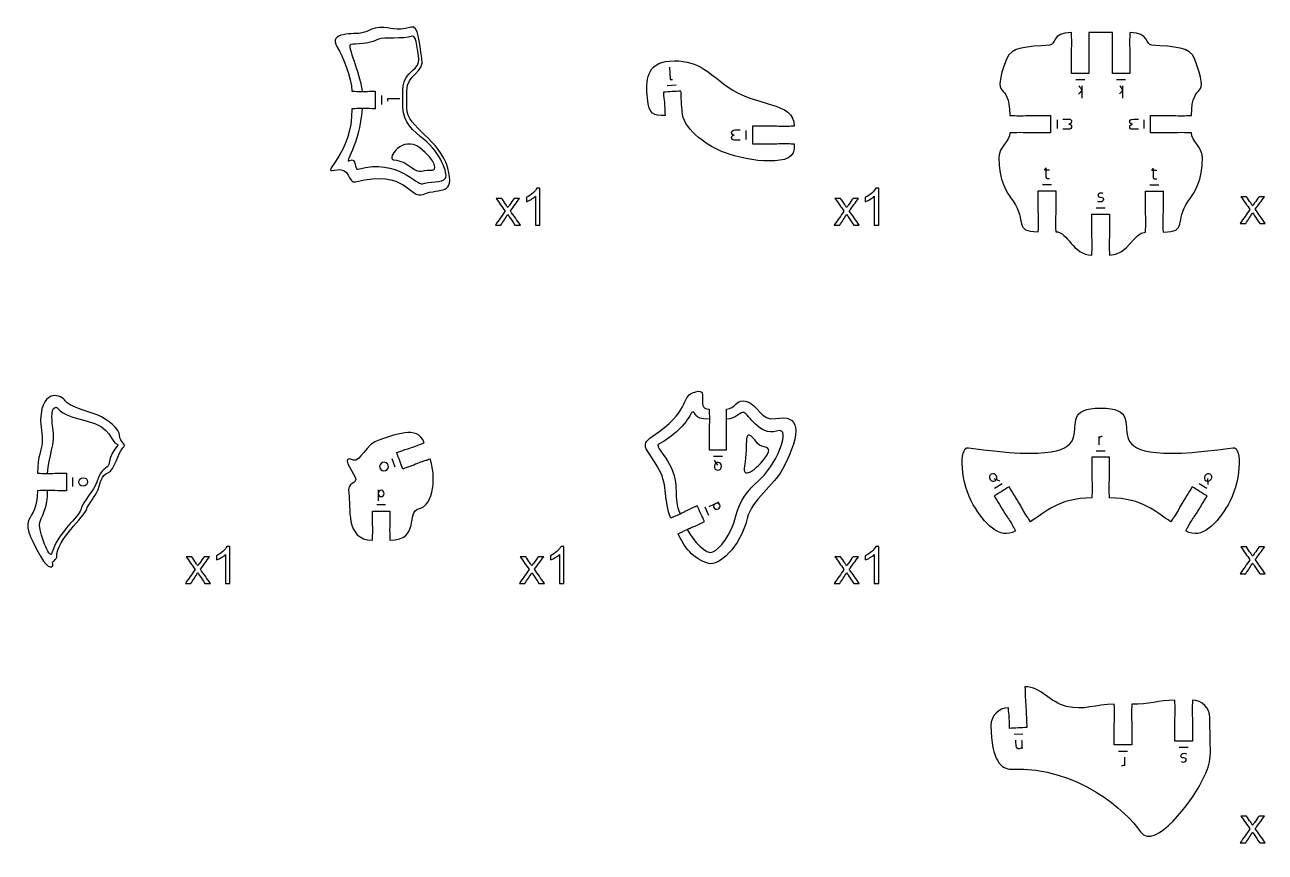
# Model space of a CAD drawing. Extents: x 0 to 1200, y 0 to 700.
# Drawn here: x 783.8 to 996.4, y 362 to 503.8 of the extents above; entities that cross this region are included whole.
import ezdxf

# ---------------------------------------------------------------- set-up
doc = ezdxf.new("R2010")
doc.units = 0
doc.header["$MEASUREMENT"] = 0
doc.layers.add('DEFAULT', color=7, linetype='CONTINUOUS')

msp = doc.modelspace()

# ---------------------------------------------------------------- linework, layer by layer
at = {"layer": 'DEFAULT', "color": 7}
for points in [[(894.32, 496.59), (894.46, 494.46), (894.83, 494.49)], [(893.95, 493.42), (895.48, 493.53)], [(965.49, 494.4), (963.96, 494.4)], [(965.01, 493.4), (965.01, 491.27)], [(972.49, 494.4), (970.96, 494.4)], [(972, 493.4), (972, 491.27)], [(844.99, 491.72), (844.99, 490.19)], [(848.12, 491.14), (845.99, 491.14), (845.99, 490.77)], [(960.76, 487.56), (960.76, 486.04)], [(975.69, 486.04), (975.69, 487.56)], [(907.46, 484.18), (907.46, 485.71)], [(958.27, 476.46), (959.8, 476.46)], [(976.65, 476.4), (978.18, 476.4)], [(967.46, 472.46), (968.99, 472.46)], [(847.33, 427.99), (846.81, 429.43)], [(903.4, 429.85), (901.87, 429.85)], [(967.46, 430.81), (968.99, 430.81)], [(902.63, 428.36), (902.02, 429.19)], [(792.09, 424.7), (792.09, 426.22)], [(949.92, 426.05), (950.88, 425.66)], [(950.05, 424.38), (951.35, 425.18)], [(985.11, 425.18), (986.41, 424.38)], [(986.53, 426.05), (986.62, 425.02)], [(844.41, 424.09), (844.41, 422.2)], [(844.15, 421.57), (845.68, 421.57)], [(900.38, 421.17), (901.03, 419.79)], [(902.77, 422.01), (901.06, 421.21)], [(954.91, 382.22), (953.38, 382.15)], [(972.83, 379.26), (971.3, 379.26)], [(983.23, 379.93), (981.7, 379.93)]]:
    msp.add_lwpolyline(points, dxfattribs=at)
at = {"layer": 'DEFAULT', "color": 1}
for points, knots in [([(852.11, 474.77), (849.8, 473.85), (849.24, 479.25), (840.5, 476.92), (839.08, 476.54), (839.85, 479.71), (836.88, 478.91), (834.36, 478.24), (840.03, 481.72), (839.9, 489.45), (840.77, 489.45), (840.67, 489.5), (841.65, 489.5), (842.61, 489.5), (842.52, 489.46), (843.39, 489.46), (843.56, 489.45), (843.73, 489.45), (843.89, 489.45), (843.89, 490.45), (843.89, 491.45), (843.89, 492.45), (843.73, 492.45), (843.56, 492.45), (843.39, 492.45), (842.52, 492.45), (842.61, 492.4), (841.64, 492.4), (840.67, 492.4), (840.77, 492.45), (839.89, 492.45), (839.85, 494.85), (838.38, 498.44), (837.38, 500.02), (835.65, 502.74), (840.46, 502.15), (841.63, 502.45), (842.83, 502.76), (843.51, 503.33), (844.64, 503.37), (846.88, 503.45), (847.2, 502.66), (850.04, 503.46), (851.37, 503.84), (851.41, 500.79), (851.91, 498.14), (852.4, 495.58), (849.26, 495.39), (849.31, 492.54), (849.31, 491.54), (849.31, 490.54), (849.31, 489.54), (849.32, 486.24), (855.08, 484.12), (856.34, 479.28), (857.61, 474.45), (855.18, 476), (852.11, 474.77)], [1, 1, 1, 1, 2, 2, 2, 3, 3, 3, 4, 4, 4, 5, 5, 5, 6, 6, 6, 7.421013, 7.421013, 7.421013, 15.922013, 15.922013, 15.922013, 17.343025, 17.343025, 17.343025, 18.343025, 18.343025, 18.343025, 19.343025, 19.343025, 19.343025, 20.343025, 20.343025, 20.343025, 21.343025, 21.343025, 21.343025, 22.343025, 22.343025, 22.343025, 23.343025, 23.343025, 23.343025, 24.343025, 24.343025, 24.343025, 25.343025, 25.343025, 25.343025, 33.844031, 33.844031, 33.844031, 34.844031, 34.844031, 34.844031, 35.844031, 35.844031, 35.844031, 35.844031]), ([(966.73, 464.36), (963.47, 464.36), (962.62, 468.36), (960.54, 468.36), (960.54, 468.36), (960.49, 469.14), (960.49, 470.11), (960.49, 471.08), (960.54, 470.99), (960.54, 471.86), (960.54, 473.03), (960.54, 474.2), (960.54, 475.36), (959.54, 475.36), (958.54, 475.36), (957.54, 475.36), (957.54, 474.2), (957.54, 473.03), (957.54, 471.86), (957.54, 470.99), (957.59, 471.08), (957.59, 470.11), (957.59, 469.14), (957.54, 469.24), (957.54, 468.36), (953.18, 468.36), (955.66, 470.2), (953.23, 473.58), (951.99, 475.31), (950.8, 476.97), (950.8, 481.18), (950.8, 482.92), (952.66, 483.9), (952.66, 485.3), (953.53, 485.3), (953.44, 485.35), (954.41, 485.35), (955.38, 485.35), (955.28, 485.3), (956.16, 485.3), (957.33, 485.3), (958.49, 485.3), (959.66, 485.3), (959.66, 486.3), (959.66, 487.3), (959.66, 488.3), (958.49, 488.3), (957.33, 488.3), (956.16, 488.3), (955.28, 488.3), (955.38, 488.25), (954.41, 488.25), (953.44, 488.25), (953.53, 488.3), (952.66, 488.3), (952.66, 494.65), (949.21, 490.36), (952.13, 498.08), (952.86, 500), (955.58, 500.11), (959.46, 500.33), (960.62, 500.39), (959.72, 502.5), (963.23, 502.5), (963.23, 501.62), (963.28, 501.72), (963.28, 500.75), (963.28, 499.78), (963.23, 499.87), (963.23, 499), (963.23, 497.83), (963.23, 496.67), (963.23, 495.5), (964.23, 495.5), (965.23, 495.5), (966.23, 495.5), (966.23, 496.67), (966.23, 497.83), (966.23, 499), (966.23, 499.87), (966.18, 499.78), (966.18, 500.75), (966.18, 501.72), (966.23, 501.62), (966.23, 502.5), (967.56, 502.5), (968.89, 502.5), (970.23, 502.5), (970.23, 501.62), (970.28, 501.72), (970.28, 500.75), (970.28, 499.78), (970.23, 499.87), (970.23, 499), (970.23, 497.83), (970.23, 496.67), (970.23, 495.5), (971.23, 495.5), (972.23, 495.5), (973.23, 495.5), (973.23, 496.67), (973.23, 497.83), (973.23, 499), (973.23, 499.87), (973.18, 499.78), (973.18, 500.75), (973.18, 501.72), (973.23, 501.62), (973.23, 502.5), (976.74, 502.5), (975.83, 500.39), (976.99, 500.33), (980.87, 500.11), (983.6, 500), (984.32, 498.08), (987.25, 490.36), (983.79, 494.65), (983.79, 488.3), (982.92, 488.3), (983.02, 488.25), (982.05, 488.25), (981.08, 488.25), (981.17, 488.3), (980.29, 488.3), (979.13, 488.3), (977.96, 488.3), (976.79, 488.3), (976.79, 487.3), (976.79, 486.3), (976.79, 485.3), (977.96, 485.3), (979.13, 485.3), (980.3, 485.3), (981.17, 485.3), (981.08, 485.35), (982.05, 485.35), (983.02, 485.35), (982.92, 485.3), (983.79, 485.3), (983.79, 483.9), (985.66, 482.92), (985.66, 481.18), (985.66, 476.97), (984.47, 475.31), (983.23, 473.58), (980.8, 470.2), (983.28, 468.3), (978.92, 468.3), (978.92, 469.17), (978.87, 469.08), (978.87, 470.05), (978.87, 471.02), (978.92, 470.92), (978.92, 471.8), (978.92, 472.97), (978.92, 474.13), (978.92, 475.3), (977.92, 475.3), (976.92, 475.3), (975.92, 475.3), (975.92, 474.13), (975.92, 472.97), (975.92, 471.8), (975.92, 470.92), (975.97, 471.02), (975.97, 470.05), (975.97, 469.08), (975.92, 469.17), (975.92, 468.3), (973.84, 468.3), (972.99, 464.36), (969.73, 464.36), (969.73, 465.24), (969.68, 465.14), (969.68, 466.11), (969.68, 467.08), (969.73, 466.99), (969.73, 467.86), (969.73, 469.03), (969.73, 470.2), (969.73, 471.36), (968.73, 471.36), (967.73, 471.36), (966.73, 471.36), (966.73, 470.2), (966.73, 469.03), (966.73, 467.86), (966.73, 466.99), (966.78, 467.08), (966.78, 466.11), (966.78, 465.14), (966.73, 465.24), (966.73, 464.36)], [1, 1, 1, 1, 2, 2, 2, 3, 3, 3, 4, 4, 4, 13.92, 13.92, 13.92, 22.42, 22.42, 22.42, 32.34, 32.34, 32.34, 33.34, 33.34, 33.34, 34.34, 34.34, 34.34, 35.34, 35.34, 35.34, 36.34, 36.34, 36.34, 37.34, 37.34, 37.34, 38.34, 38.34, 38.34, 39.34, 39.34, 39.34, 49.26, 49.26, 49.26, 57.76, 57.76, 57.76, 67.68, 67.68, 67.68, 68.68, 68.68, 68.68, 69.68, 69.68, 69.68, 70.68, 70.68, 70.68, 71.68, 71.68, 71.68, 72.68, 72.68, 72.68, 73.68, 73.68, 73.68, 74.68, 74.68, 74.68, 84.6, 84.6, 84.6, 93.1, 93.1, 93.1, 103.02, 103.02, 103.02, 104.02, 104.02, 104.02, 105.02, 105.02, 105.02, 116.36, 116.36, 116.36, 117.36, 117.36, 117.36, 118.36, 118.36, 118.36, 128.28, 128.28, 128.28, 136.78, 136.78, 136.78, 146.7, 146.7, 146.7, 147.7, 147.7, 147.7, 148.7, 148.7, 148.7, 149.7, 149.7, 149.7, 150.7, 150.7, 150.7, 151.7, 151.7, 151.7, 152.7, 152.7, 152.7, 153.7, 153.7, 153.7, 163.62, 163.62, 163.62, 172.12, 172.12, 172.12, 182.05, 182.05, 182.05, 183.05, 183.05, 183.05, 184.05, 184.05, 184.05, 185.05, 185.05, 185.05, 186.05, 186.05, 186.05, 187.05, 187.05, 187.05, 188.05, 188.05, 188.05, 189.05, 189.05, 189.05, 198.97, 198.97, 198.97, 207.47, 207.47, 207.47, 217.39, 217.39, 217.39, 218.39, 218.39, 218.39, 219.39, 219.39, 219.39, 220.39, 220.39, 220.39, 221.39, 221.39, 221.39, 222.39, 222.39, 222.39, 232.309, 232.309, 232.309, 240.809, 240.809, 240.809, 250.73, 250.73, 250.73, 251.73, 251.73, 251.73, 252.73, 252.73, 252.73, 252.73]), ([(911.38, 480.5), (914.17, 480.55), (915.89, 480.86), (915.72, 483.44), (914.84, 483.44), (914.94, 483.49), (913.97, 483.49), (913, 483.49), (913.09, 483.45), (912.22, 483.44), (911, 483.45), (909.78, 483.45), (908.56, 483.45), (908.56, 484.45), (908.56, 485.44), (908.56, 486.44), (909.78, 486.44), (911, 486.44), (912.22, 486.44), (913.09, 486.44), (913, 486.39), (913.97, 486.39), (914.94, 486.39), (914.84, 486.44), (915.72, 486.44), (915.72, 490.82), (909.1, 489.64), (904.24, 493.25), (900.65, 495.92), (899.01, 497.94), (894.34, 497.63), (890.4, 497.37), (890.26, 494.21), (890.56, 491.25), (890.85, 488.37), (891.58, 488.26), (893.57, 488.29), (893.51, 489.16), (893.56, 489.06), (893.5, 490.04), (893.43, 491), (893.39, 490.9), (893.33, 491.78), (893.32, 491.94), (893.3, 492.11), (893.29, 492.28), (894.29, 492.35), (895.29, 492.41), (896.29, 492.48), (896.3, 492.32), (896.31, 492.15), (896.32, 491.98), (896.38, 491.11), (896.33, 491.2), (896.39, 490.23), (896.46, 489.26), (896.5, 489.37), (896.56, 488.49), (896.99, 485.72), (901.08, 482.92), (903.74, 481.94), (905.86, 481.16), (908.99, 480.45), (911.38, 480.5)], [1, 1, 1, 1, 2, 2, 2, 3, 3, 3, 4, 4, 4, 14.358, 14.358, 14.358, 22.854, 22.854, 22.854, 33.212001, 33.212001, 33.212001, 34.212001, 34.212001, 34.212001, 35.212001, 35.212001, 35.212001, 36.212001, 36.212001, 36.212001, 37.212001, 37.212001, 37.212001, 38.212001, 38.212001, 38.212001, 39.212001, 39.212001, 39.212001, 40.212001, 40.212001, 40.212001, 41.212001, 41.212001, 41.212001, 42.630254, 42.630254, 42.630254, 51.131544, 51.131544, 51.131544, 52.549933, 52.549933, 52.549933, 53.549933, 53.549933, 53.549933, 54.549933, 54.549933, 54.549933, 55.549933, 55.549933, 55.549933, 56.549933, 56.549933, 56.549933, 56.549933]), ([(785.99, 423.96), (786.86, 423.96), (786.76, 424.01), (787.74, 424.01), (788.71, 424.01), (788.61, 423.96), (789.49, 423.96), (789.99, 423.96), (790.49, 423.96), (790.99, 423.96), (790.99, 424.96), (790.99, 425.96), (790.99, 426.96), (790.49, 426.96), (789.99, 426.96), (789.49, 426.96), (788.61, 426.96), (788.71, 426.91), (787.74, 426.91), (786.76, 426.91), (786.86, 426.96), (785.99, 426.96), (786.09, 430.07), (786.71, 430.85), (786.81, 432.18), (786.91, 433.42), (786.49, 435.3), (786.54, 436.19), (786.83, 441.83), (790.29, 440.25), (790.78, 439.36), (791.27, 438.48), (794.45, 437.59), (796.27, 436.94), (798.09, 436.29), (800.15, 434.37), (800.1, 433.46), (800.03, 432.19), (801.48, 432.01), (800.65, 431.29), (799.82, 430.57), (799.18, 427.4), (798.17, 427.08), (796.83, 426.66), (796.96, 425.2), (796.12, 423.59), (795.55, 422.5), (794.62, 421.42), (794.46, 420.87), (794.06, 419.51), (789.31, 415.4), (789.35, 412.91), (789.37, 411.87), (788.4, 412.01), (788.62, 411.43), (788.85, 410.85), (787.94, 410.15), (786.54, 412.71), (785.36, 414.88), (783.84, 417.45), (784.5, 418.84), (785.16, 420.23), (785.99, 420.96), (785.99, 423.96)], [1, 1, 1, 1, 2, 2, 2, 3, 3, 3, 7.25, 7.25, 7.25, 15.75, 15.75, 15.75, 20.002, 20.002, 20.002, 21.002, 21.002, 21.002, 22.002, 22.002, 22.002, 23.002, 23.002, 23.002, 24.002, 24.002, 24.002, 25.002, 25.002, 25.002, 26.002, 26.002, 26.002, 27.002, 27.002, 27.002, 28.002, 28.002, 28.002, 29.002, 29.002, 29.002, 30.002, 30.002, 30.002, 31.002, 31.002, 31.002, 32.002, 32.002, 32.002, 33.002, 33.002, 33.002, 34.002, 34.002, 34.002, 35.002, 35.002, 35.002, 36.002, 36.002, 36.002, 36.002]), ([(895.81, 416.55), (896.83, 414.37), (898.34, 412.23), (901.05, 411.47), (902.68, 411.03), (906.45, 414.16), (907.65, 419.19), (908.44, 422.48), (912.28, 424.89), (913.72, 427.65), (917.23, 434.38), (916.57, 437.04), (912.5, 436.33), (910.01, 435.89), (909.4, 438.7), (907.61, 439.28), (905.83, 439.87), (905.58, 437.95), (904.13, 437.95), (904.13, 437.07), (904.08, 437.17), (904.08, 436.2), (904.08, 435.23), (904.13, 435.32), (904.13, 434.45), (904.13, 433.28), (904.13, 432.11), (904.13, 430.95), (903.13, 430.95), (902.13, 430.95), (901.13, 430.95), (901.13, 432.11), (901.13, 433.28), (901.13, 434.45), (901.13, 435.32), (901.18, 435.23), (901.18, 436.2), (901.18, 437.17), (901.13, 437.07), (901.13, 437.95), (898.46, 437.95), (901.74, 442.12), (898.25, 440.73), (896.37, 439.98), (897.91, 437.61), (891.38, 433.25), (888.98, 431.64), (890.65, 431.16), (892.59, 427.53), (894.08, 424.73), (893.33, 422.24), (894.54, 419.26), (895.34, 419.63), (895.27, 419.55), (896.15, 419.96), (897.03, 420.37), (896.92, 420.37), (897.71, 420.74), (898.17, 420.95), (898.62, 421.17), (899.07, 421.38), (899.5, 420.47), (899.92, 419.56), (900.34, 418.66), (899.89, 418.45), (899.43, 418.24), (898.98, 418.02), (898.19, 417.66), (898.25, 417.74), (897.38, 417.33), (896.49, 416.92), (896.6, 416.92), (895.81, 416.55)], [1, 1, 1, 1, 2, 2, 2, 3, 3, 3, 4, 4, 4, 5, 5, 5, 6, 6, 6, 7, 7, 7, 8, 8, 8, 9, 9, 9, 18.92, 18.92, 18.92, 27.42, 27.42, 27.42, 37.34, 37.34, 37.34, 38.34, 38.34, 38.34, 39.34, 39.34, 39.34, 40.34, 40.34, 40.34, 41.34, 41.34, 41.34, 42.34, 42.34, 42.34, 43.34, 43.34, 43.34, 44.34, 44.34, 44.34, 45.34, 45.34, 45.34, 49.59012, 49.59012, 49.59012, 58.089876, 58.089876, 58.089876, 62.343561, 62.343561, 62.343561, 63.343561, 63.343561, 63.343561, 64.343561, 64.343561, 64.343561, 64.343561]), ([(968.23, 438.13), (957.17, 438.13), (974.47, 427.14), (945.58, 431.33), (943.81, 431.58), (944.27, 425.05), (946.4, 421.52), (948.23, 418.47), (950.87, 415.4), (953.64, 417.08), (953.18, 417.83), (953.27, 417.77), (952.77, 418.6), (952.26, 419.43), (952.27, 419.32), (951.81, 420.07), (951.21, 421.07), (950.6, 422.06), (949.99, 423.06), (950.85, 423.58), (951.7, 424.1), (952.55, 424.62), (953.16, 423.62), (953.77, 422.63), (954.37, 421.63), (954.83, 420.88), (954.74, 420.94), (955.24, 420.11), (955.75, 419.28), (955.74, 419.39), (956.19, 418.64), (958.76, 420.2), (960.91, 422.71), (966.73, 422.71), (966.73, 423.58), (966.78, 423.48), (966.78, 424.45), (966.78, 425.42), (966.73, 425.33), (966.73, 426.2), (966.73, 427.37), (966.73, 428.54), (966.73, 429.71), (967.73, 429.71), (968.73, 429.71), (969.73, 429.71), (969.73, 428.54), (969.73, 427.37), (969.73, 426.21), (969.73, 425.33), (969.68, 425.42), (969.68, 424.45), (969.68, 423.48), (969.73, 423.58), (969.73, 422.71), (975.55, 422.71), (977.7, 420.2), (980.26, 418.64), (980.72, 419.39), (980.71, 419.28), (981.21, 420.11), (981.72, 420.94), (981.63, 420.88), (982.08, 421.63), (982.69, 422.63), (983.3, 423.62), (983.91, 424.62), (984.76, 424.1), (985.61, 423.58), (986.46, 423.06), (985.86, 422.06), (985.25, 421.07), (984.64, 420.07), (984.19, 419.32), (984.19, 419.43), (983.69, 418.6), (983.18, 417.77), (983.27, 417.83), (982.82, 417.08), (985.58, 415.4), (988.22, 418.47), (990.06, 421.52), (992.19, 425.05), (992.65, 431.58), (990.88, 431.33), (961.99, 427.14), (979.28, 438.13), (968.23, 438.13)], [1, 1, 1, 1, 2, 2, 2, 3, 3, 3, 4, 4, 4, 5, 5, 5, 6, 6, 6, 15.918843, 15.918843, 15.918843, 24.423694, 24.423694, 24.423694, 34.342017, 34.342017, 34.342017, 35.342017, 35.342017, 35.342017, 36.342017, 36.342017, 36.342017, 37.342017, 37.342017, 37.342017, 38.342017, 38.342017, 38.342017, 39.342017, 39.342017, 39.342017, 49.273017, 49.273017, 49.273017, 57.773017, 57.773017, 57.773017, 67.693017, 67.693017, 67.693017, 68.693017, 68.693017, 68.693017, 69.693017, 69.693017, 69.693017, 70.693017, 70.693017, 70.693017, 71.693017, 71.693017, 71.693017, 72.693017, 72.693017, 72.693017, 82.617065, 82.617065, 82.617065, 91.113382, 91.113382, 91.113382, 101.032225, 101.032225, 101.032225, 102.032225, 102.032225, 102.032225, 103.032225, 103.032225, 103.032225, 104.032225, 104.032225, 104.032225, 105.032225, 105.032225, 105.032225, 106.032225, 106.032225, 106.032225, 106.032225]), ([(843.47, 417.22), (843.47, 416.25), (843.42, 416.35), (843.42, 415.47), (838.62, 415.47), (839.78, 421.34), (839.36, 423.47), (838.94, 425.6), (841.04, 424.97), (840.44, 426.27), (839.82, 427.61), (837.84, 430.12), (840.15, 429.21), (841.31, 428.75), (842.27, 432.04), (844.67, 432.7), (847.08, 433.37), (851.15, 435.36), (852.3, 432.19), (851.47, 431.9), (851.58, 431.88), (850.67, 431.55), (849.76, 431.22), (849.83, 431.3), (849, 431), (848.54, 430.83), (848.07, 430.66), (847.6, 430.49), (847.94, 429.55), (848.28, 428.61), (848.62, 427.67), (849.09, 427.84), (849.56, 428.01), (850.03, 428.18), (850.85, 428.48), (850.74, 428.49), (851.65, 428.83), (852.57, 429.16), (852.49, 429.08), (853.32, 429.38), (854.29, 426.68), (854.14, 421.46), (851.32, 420.84), (849.22, 420.39), (851.65, 415.47), (846.42, 415.47), (846.42, 416.35), (846.37, 416.25), (846.37, 417.22), (846.37, 418.19), (846.42, 418.09), (846.42, 418.97), (846.42, 419.47), (846.42, 419.97), (846.42, 420.47), (845.42, 420.47), (844.42, 420.47), (843.42, 420.47), (843.42, 419.97), (843.42, 419.47), (843.42, 418.97), (843.42, 418.09), (843.47, 418.19), (843.47, 417.22)], [1, 1, 1, 1, 2, 2, 2, 3, 3, 3, 4, 4, 4, 5, 5, 5, 6, 6, 6, 7, 7, 7, 8, 8, 8, 9, 9, 9, 13.244363, 13.244363, 13.244363, 21.740963, 21.740963, 21.740963, 25.995666, 25.995666, 25.995666, 26.995666, 26.995666, 26.995666, 27.995666, 27.995666, 27.995666, 28.995666, 28.995666, 28.995666, 29.995666, 29.995666, 29.995666, 30.995666, 30.995666, 30.995666, 31.995666, 31.995666, 31.995666, 36.245666, 36.245666, 36.245666, 44.745666, 44.745666, 44.745666, 49.004666, 49.004666, 49.004666, 50.004666, 50.004666, 50.004666, 50.004666]), ([(973.56, 387.36), (976.55, 387.3), (978.05, 388.03), (980.96, 388.03), (980.96, 387.16), (981.01, 387.26), (981.01, 386.28), (981.01, 385.31), (980.96, 385.41), (980.96, 384.53), (980.96, 383.37), (980.96, 382.2), (980.96, 381.03), (981.96, 381.03), (982.96, 381.03), (983.96, 381.03), (983.96, 382.2), (983.96, 383.37), (983.96, 384.53), (983.96, 385.41), (983.91, 385.31), (983.91, 386.28), (983.91, 387.26), (983.96, 387.16), (983.96, 388.03), (985.62, 388.03), (986.96, 386.69), (986.96, 385.03), (986.96, 376.99), (987.56, 378.05), (985.21, 373.46), (984.08, 371.24), (977.57, 361.98), (975.08, 365.49), (972.65, 368.91), (964.52, 376.64), (952.93, 376.22), (951.35, 376.16), (949.43, 377.56), (949.43, 383.71), (949.43, 385.37), (950.77, 386.71), (952.43, 386.71), (952.47, 385.83), (952.51, 385.93), (952.56, 384.96), (952.61, 383.99), (952.55, 384.09), (952.6, 383.21), (953.59, 383.26), (954.59, 383.31), (955.59, 383.36), (955.53, 384.52), (955.48, 385.69), (955.42, 386.85), (955.38, 387.73), (955.34, 387.63), (955.29, 388.6), (955.24, 389.57), (955.3, 389.47), (955.26, 390.35), (958.06, 390.35), (959.42, 387.69), (962.39, 386.96), (965.46, 386.21), (967.28, 387.36), (970.57, 387.36), (970.57, 386.48), (970.62, 386.58), (970.62, 385.61), (970.62, 384.64), (970.57, 384.73), (970.57, 383.86), (970.57, 382.69), (970.57, 381.52), (970.57, 380.36), (971.57, 380.36), (972.56, 380.36), (973.56, 380.36), (973.56, 381.52), (973.56, 382.69), (973.56, 383.86), (973.56, 384.73), (973.51, 384.64), (973.51, 385.61), (973.51, 386.58), (973.56, 386.48), (973.56, 387.36)], [1, 1, 1, 1, 2, 2, 2, 3, 3, 3, 4, 4, 4, 13.92, 13.92, 13.92, 22.42, 22.42, 22.42, 32.34, 32.34, 32.34, 33.34, 33.34, 33.34, 34.34, 34.34, 34.34, 35.34, 35.34, 35.34, 36.34, 36.34, 36.34, 37.34, 37.34, 37.34, 38.34, 38.34, 38.34, 39.34, 39.34, 39.34, 40.34, 40.34, 40.34, 41.34, 41.34, 41.34, 42.34, 42.34, 42.34, 50.839894, 50.839894, 50.839894, 60.761033, 60.761033, 60.761033, 61.761033, 61.761033, 61.761033, 62.761033, 62.761033, 62.761033, 63.761033, 63.761033, 63.761033, 64.761033, 64.761033, 64.761033, 65.761033, 65.761033, 65.761033, 66.761033, 66.761033, 66.761033, 76.681033, 76.681033, 76.681033, 85.181033, 85.181033, 85.181033, 95.101033, 95.101033, 95.101033, 96.101033, 96.101033, 96.101033, 97.101033, 97.101033, 97.101033, 97.101033])]:
    msp.add_open_spline(points, degree=3, knots=knots, dxfattribs=at)
at = {"layer": 'DEFAULT', "color": 5}
for points, knots in [([(841.65, 489.5), (841.27, 483.04), (838.34, 480.04), (839.56, 480.58), (840.78, 481.13), (840.2, 478.87), (840.99, 479.09), (847.91, 481.01), (850.98, 476.21), (851.98, 476.58), (853.03, 476.96), (855.4, 476.73), (855.93, 477.54), (856.46, 478.36), (855.03, 481.9), (852.32, 484.13), (850.4, 485.7), (848.65, 487.17), (848.65, 489.63), (848.65, 490.63), (848.65, 491.63), (848.64, 492.63), (848.61, 494.85), (849.93, 495.6), (850.75, 496.43), (851.42, 497.1), (851.39, 497.86), (851.35, 498.08), (851.23, 498.71), (851, 502.15), (850.28, 501.9), (848.55, 501.3), (845.42, 501.8), (844.48, 501.35), (841.9, 500.11), (839.75, 500.86), (839.54, 500.28), (839.34, 499.7), (841.49, 494.85), (841.64, 492.4)], [0, 0, 0, 0, 1, 1, 1, 2, 2, 2, 3, 3, 3, 4, 4, 4, 5, 5, 5, 6, 6, 6, 14.508006, 14.508006, 14.508006, 15.508006, 15.508006, 15.508006, 16.508006, 16.508006, 16.508006, 17.508006, 17.508006, 17.508006, 18.508006, 18.508006, 18.508006, 19.508006, 19.508006, 19.508006, 20.508006, 20.508006, 20.508006, 20.508006]), ([(787.74, 426.91), (787.91, 429.85), (789.13, 431.97), (788.65, 434.8), (788.57, 435.27), (788.21, 438.1), (789.03, 438.25), (789.85, 438.4), (788.69, 437.3), (794.53, 435.9), (798.83, 434.87), (798.49, 432.36), (799.65, 431.92), (800.34, 431.66), (798.87, 431.75), (798.22, 428.45), (798.08, 427.78), (796.84, 427.87), (796.17, 425.45), (795.76, 424), (793.77, 422.16), (793.42, 420.7), (793.08, 419.33), (789.6, 417.05), (788.5, 413.28), (788.08, 411.86), (786.25, 417.15), (786.37, 418.25), (786.49, 419.34), (787.94, 421.08), (787.74, 424.01)], [0, 0, 0, 0, 1, 1, 1, 2, 2, 2, 3, 3, 3, 4, 4, 4, 5, 5, 5, 6, 6, 6, 7, 7, 7, 8, 8, 8, 9, 9, 9, 10, 10, 10, 10]), ([(901.18, 436.2), (898.15, 436.27), (898.94, 437.41), (898.36, 437.46), (897.78, 437.51), (897.74, 434.94), (892.47, 431.92), (891.91, 431.61), (893.46, 430.18), (894.35, 428.47), (896.27, 424.79), (894.8, 422.84), (896.15, 419.96)], [0, 0, 0, 0, 1, 1, 1, 2, 2, 2, 3, 3, 3, 4, 4, 4, 4]), ([(897.38, 417.33), (898.32, 415.3), (900.68, 412.94), (901.77, 413.45), (902.93, 413.99), (904.88, 416.2), (905.71, 419.65), (906.29, 422.1), (907.84, 424.24), (909.62, 425.68), (912.28, 427.83), (915.66, 435.11), (912.69, 434.19), (909.78, 433.28), (907.84, 437.15), (907.08, 437.34), (906.31, 437.53), (905.82, 436.29), (904.08, 436.2)], [0, 0, 0, 0, 1, 1, 1, 2, 2, 2, 3, 3, 3, 4, 4, 4, 5, 5, 5, 6, 6, 6, 6])]:
    msp.add_open_spline(points, degree=3, knots=knots, dxfattribs=at)
at = {"layer": 'DEFAULT', "color": 7}
for points, knots in [([(964.5, 493.4), (964.67, 493.14), (964.84, 492.88), (965.01, 492.61), (964.97, 492.56), (964.45, 491.95), (964.45, 491.95)], [0, 0, 0, 0, 2.641198, 2.641198, 2.641198, 3.641198, 3.641198, 3.641198, 3.641198]), ([(971.5, 493.4), (971.67, 493.14), (971.84, 492.88), (972, 492.61), (971.97, 492.56), (971.45, 491.95), (971.45, 491.95)], [0, 0, 0, 0, 2.640661, 2.640661, 2.640661, 3.640661, 3.640661, 3.640661, 3.640661]), ([(961.76, 487.67), (962.13, 487.67), (962.5, 487.67), (962.87, 487.67), (963.04, 487.67), (963.24, 487.53), (963.24, 487.22), (963.24, 487.02), (963.01, 486.82), (962.79, 486.8), (963.03, 486.8), (963.24, 486.69), (963.24, 486.36), (963.24, 486.16), (963.12, 485.92), (962.61, 485.92), (962.33, 485.92), (962.04, 485.92), (961.76, 485.92)], [0, 0, 0, 0, 3.156, 3.156, 3.156, 4.156, 4.156, 4.156, 5.156, 5.156, 5.156, 6.156, 6.156, 6.156, 7.156, 7.156, 7.156, 9.578, 9.578, 9.578, 9.578]), ([(974.69, 485.92), (974.32, 485.92), (973.95, 485.92), (973.58, 485.92), (973.42, 485.92), (973.21, 486.06), (973.21, 486.38), (973.21, 486.58), (973.44, 486.77), (973.66, 486.8), (973.43, 486.8), (973.21, 486.91), (973.21, 487.24), (973.21, 487.43), (973.34, 487.67), (973.84, 487.67), (974.12, 487.67), (974.41, 487.67), (974.69, 487.67)], [0, 0, 0, 0, 3.156, 3.156, 3.156, 4.156, 4.156, 4.156, 5.156, 5.156, 5.156, 6.156, 6.156, 6.156, 7.156, 7.156, 7.156, 9.579, 9.579, 9.579, 9.579]), ([(906.46, 484.07), (906.09, 484.07), (905.72, 484.07), (905.35, 484.07), (905.19, 484.07), (904.98, 484.21), (904.98, 484.53), (904.98, 484.72), (905.21, 484.92), (905.43, 484.94), (905.19, 484.95), (904.98, 485.06), (904.98, 485.39), (904.98, 485.58), (905.1, 485.82), (905.61, 485.82), (905.89, 485.82), (906.18, 485.82), (906.46, 485.82)], [0, 0, 0, 0, 3.156, 3.156, 3.156, 4.156, 4.156, 4.156, 5.156, 5.156, 5.156, 6.156, 6.156, 6.156, 7.156, 7.156, 7.156, 9.579, 9.579, 9.579, 9.579]), ([(959.47, 478.93), (959.26, 478.93), (959.04, 478.93), (958.83, 478.93), (958.76, 478.93), (958.68, 478.93), (958.61, 478.93), (958.68, 479.05), (958.76, 479.17), (958.83, 479.29), (958.83, 479.17), (958.83, 479.05), (958.83, 478.93), (958.83, 478.61), (958.83, 478.28), (958.83, 477.95), (958.83, 477.78), (958.86, 477.65), (958.93, 477.57), (959, 477.5), (959.1, 477.46), (959.22, 477.46), (959.32, 477.46), (959.4, 477.48), (959.45, 477.5)], [0, 0, 0, 0, 1.802, 1.802, 1.802, 2.439, 2.439, 2.439, 3.633944, 3.633944, 3.633944, 4.644944, 4.644944, 4.644944, 7.432944, 7.432944, 7.432944, 8.432944, 8.432944, 8.432944, 9.432944, 9.432944, 9.432944, 10.432944, 10.432944, 10.432944, 10.432944]), ([(977.85, 478.87), (977.64, 478.87), (977.42, 478.87), (977.21, 478.87), (977.14, 478.87), (977.06, 478.87), (976.99, 478.87), (977.06, 478.99), (977.14, 479.11), (977.21, 479.23), (977.21, 479.11), (977.21, 478.99), (977.21, 478.87), (977.21, 478.54), (977.21, 478.22), (977.21, 477.89), (977.21, 477.72), (977.24, 477.59), (977.31, 477.51), (977.38, 477.44), (977.48, 477.4), (977.6, 477.4), (977.7, 477.4), (977.78, 477.41), (977.83, 477.44)], [0, 0, 0, 0, 1.802, 1.802, 1.802, 2.439, 2.439, 2.439, 3.63479, 3.63479, 3.63479, 4.64679, 4.64679, 4.64679, 7.43479, 7.43479, 7.43479, 8.43479, 8.43479, 8.43479, 9.43479, 9.43479, 9.43479, 10.43479, 10.43479, 10.43479, 10.43479]), ([(968.65, 474.89), (968.57, 474.94), (968.44, 474.98), (968.3, 474.98), (967.98, 474.98), (967.79, 474.79), (967.79, 474.55), (967.79, 474.38), (968, 474.26), (968.22, 474.26), (968.56, 474.26), (968.7, 474.11), (968.7, 473.9), (968.7, 473.64), (968.51, 473.46), (968.16, 473.46), (968, 473.46), (967.85, 473.5), (967.75, 473.56)], [0, 0, 0, 0, 1, 1, 1, 2, 2, 2, 3, 3, 3, 4, 4, 4, 5, 5, 5, 6, 6, 6, 6]), ([(968, 431.81), (968, 432.14), (968, 432.47), (968, 432.81), (968, 432.98), (967.99, 433.12), (967.98, 433.26)], [0, 0, 0, 0, 2.83, 2.83, 2.83, 3.83, 3.83, 3.83, 3.83]), ([(968, 432.97), (968.06, 433.17), (968.22, 433.29), (968.4, 433.29), (968.43, 433.29), (968.45, 433.29), (968.47, 433.28)], [0, 0, 0, 0, 1, 1, 1, 2, 2, 2, 2]), ([(845.17, 428.77), (845.67, 428.96), (846.02, 428.69), (846.14, 428.36), (846.27, 427.99), (846.1, 427.6), (845.67, 427.45), (845.21, 427.28), (844.84, 427.48), (844.7, 427.86), (844.56, 428.25), (844.75, 428.62), (845.17, 428.77)], [0, 0, 0, 0, 1, 1, 1, 2, 2, 2, 3, 3, 3, 4, 4, 4, 4]), ([(902.02, 428.15), (902.02, 428.61), (902.34, 428.81), (902.65, 428.81), (902.98, 428.81), (903.25, 428.56), (903.25, 428.17), (903.25, 427.75), (902.97, 427.5), (902.62, 427.5), (902.27, 427.5), (902.02, 427.76), (902.02, 428.15)], [0, 0, 0, 0, 1, 1, 1, 2, 2, 2, 3, 3, 3, 4, 4, 4, 4]), ([(793.86, 426.17), (793.32, 426.17), (793.09, 425.8), (793.09, 425.45), (793.09, 425.05), (793.37, 424.75), (793.83, 424.75), (794.32, 424.75), (794.6, 425.07), (794.6, 425.47), (794.6, 425.89), (794.3, 426.17), (793.86, 426.17)], [0, 0, 0, 0, 1, 1, 1, 2, 2, 2, 3, 3, 3, 4, 4, 4, 4]), ([(950.34, 426.55), (950.58, 426.15), (950.41, 425.81), (950.15, 425.66), (949.86, 425.48), (949.51, 425.56), (949.3, 425.89), (949.08, 426.25), (949.19, 426.6), (949.49, 426.79), (949.79, 426.97), (950.14, 426.88), (950.34, 426.55)], [0, 0, 0, 0, 1, 1, 1, 2, 2, 2, 3, 3, 3, 4, 4, 4, 4]), ([(987.17, 425.91), (986.92, 425.52), (986.55, 425.51), (986.29, 425.67), (986, 425.85), (985.9, 426.19), (986.11, 426.53), (986.33, 426.89), (986.69, 426.96), (986.99, 426.78), (987.29, 426.59), (987.37, 426.24), (987.17, 425.91)], [0, 0, 0, 0, 1, 1, 1, 2, 2, 2, 3, 3, 3, 4, 4, 4, 4]), ([(845.43, 423.5), (845.43, 423.11), (845.16, 422.94), (844.91, 422.94), (844.63, 422.94), (844.41, 423.15), (844.41, 423.48), (844.41, 423.83), (844.64, 424.03), (844.92, 424.03), (845.22, 424.03), (845.43, 423.81), (845.43, 423.5)], [0, 0, 0, 0, 1, 1, 1, 2, 2, 2, 3, 3, 3, 4, 4, 4, 4]), ([(902.67, 420.84), (902.32, 420.67), (902.05, 420.84), (901.95, 421.07), (901.83, 421.33), (901.92, 421.61), (902.22, 421.75), (902.54, 421.9), (902.82, 421.78), (902.94, 421.52), (903.07, 421.24), (902.95, 420.97), (902.67, 420.84)], [0, 0, 0, 0, 1, 1, 1, 2, 2, 2, 3, 3, 3, 4, 4, 4, 4]), ([(954.68, 381.21), (954.68, 381.21), (954.75, 379.88), (954.76, 379.76), (954.76, 379.84), (954.75, 379.92), (954.74, 380), (954.68, 379.86), (954.52, 379.72), (954.28, 379.7), (954.07, 379.69), (953.76, 379.8), (953.73, 380.3), (953.72, 380.59), (953.71, 380.87), (953.69, 381.16)], [0, 0, 0, 0, 1, 1, 1, 1.680921, 1.680921, 1.680921, 2.680921, 2.680921, 2.680921, 3.680921, 3.680921, 3.680921, 6.136757, 6.136757, 6.136757, 6.136757]), ([(982.04, 377.51), (982.12, 377.46), (982.25, 377.42), (982.4, 377.42), (982.71, 377.42), (982.9, 377.61), (982.9, 377.85), (982.9, 378.02), (982.69, 378.14), (982.47, 378.14), (982.13, 378.14), (981.99, 378.28), (981.99, 378.5), (981.99, 378.75), (982.19, 378.93), (982.53, 378.93), (982.69, 378.93), (982.84, 378.89), (982.94, 378.83)], [0, 0, 0, 0, 1, 1, 1, 2, 2, 2, 3, 3, 3, 4, 4, 4, 5, 5, 5, 6, 6, 6, 6]), ([(972.3, 377.09), (972.23, 376.9), (972.07, 376.77), (971.89, 376.77), (971.86, 376.77), (971.84, 376.78), (971.82, 376.78)], [0, 0, 0, 0, 1, 1, 1, 2, 2, 2, 2]), ([(972.3, 378.26), (972.3, 377.92), (972.3, 377.59), (972.3, 377.26), (972.3, 377.09), (972.3, 376.94), (972.31, 376.81)], [0, 0, 0, 0, 2.83, 2.83, 2.83, 3.83, 3.83, 3.83, 3.83])]:
    msp.add_open_spline(points, degree=3, knots=knots, dxfattribs=at)
at = {"layer": 'DEFAULT', "color": 3}
for points, knots in [([(851.54, 482.74), (854.3, 480.6), (854.83, 478.66), (853.24, 478.9), (851.93, 479.1), (851.75, 478.13), (850.08, 479.41), (849.07, 480.2), (848.35, 480.47), (847.06, 480.7), (845.76, 480.92), (848.68, 484.96), (851.54, 482.74)], [0, 0, 0, 0, 1, 1, 1, 2, 2, 2, 3, 3, 3, 4, 4, 4, 4]), ([(909.42, 432.08), (910.28, 431), (912.07, 431.92), (911.01, 430.01), (910.13, 428.42), (906.56, 425.29), (907.18, 428.23), (907.95, 431.83), (906.64, 435.6), (909.42, 432.08)], [0, 0, 0, 0, 1, 1, 1, 2, 2, 2, 3, 3, 3, 3])]:
    msp.add_open_spline(points, degree=3, knots=knots, dxfattribs=at)
at = {"layer": 'DEFAULT', "color": 38}
for points, knots in [([(864.49, 469.51), (865.05, 470.3), (865.6, 471.09), (866.16, 471.89), (865.65, 472.62), (865.13, 473.35), (864.62, 474.08), (864.94, 474.08), (865.26, 474.08), (865.58, 474.08), (865.82, 473.72), (866.05, 473.37), (866.29, 473.01), (866.42, 472.81), (866.52, 472.63), (866.61, 472.5), (866.73, 472.69), (866.85, 472.85), (866.95, 473), (867.21, 473.36), (867.47, 473.72), (867.72, 474.08), (868.03, 474.08), (868.34, 474.08), (868.65, 474.08), (868.12, 473.36), (867.6, 472.65), (867.07, 471.93), (867.64, 471.12), (868.2, 470.32), (868.77, 469.51), (868.45, 469.51), (868.14, 469.51), (867.82, 469.51), (867.51, 469.98), (867.19, 470.46), (866.88, 470.93), (866.8, 471.06), (866.71, 471.19), (866.63, 471.31), (866.23, 470.71), (865.83, 470.11), (865.43, 469.51), (865.12, 469.51), (864.8, 469.51), (864.49, 469.51)], [0, 0, 0, 0, 8.235918, 8.235918, 8.235918, 15.849393, 15.849393, 15.849393, 18.597393, 18.597393, 18.597393, 22.230259, 22.230259, 22.230259, 23.230259, 23.230259, 23.230259, 24.230259, 24.230259, 24.230259, 27.994126, 27.994126, 27.994126, 30.619126, 30.619126, 30.619126, 38.191324, 38.191324, 38.191324, 46.577081, 46.577081, 46.577081, 49.275081, 49.275081, 49.275081, 54.103231, 54.103231, 54.103231, 55.400471, 55.400471, 55.400471, 61.545164, 61.545164, 61.545164, 64.207164, 64.207164, 64.207164, 64.207164]), ([(872.12, 469.51), (871.86, 469.51), (871.6, 469.51), (871.35, 469.51), (871.35, 471.15), (871.35, 472.8), (871.35, 474.45), (871.16, 474.27), (870.91, 474.09), (870.61, 473.91), (870.31, 473.74), (870.04, 473.6), (869.8, 473.51), (869.8, 473.76), (869.8, 474.01), (869.8, 474.26), (870.23, 474.47), (870.61, 474.71), (870.93, 475), (871.26, 475.29), (871.49, 475.57), (871.62, 475.85), (871.79, 475.85), (871.95, 475.85), (872.12, 475.85), (872.12, 473.73), (872.12, 471.62), (872.12, 469.51)], [17.969, 17.969, 17.969, 17.969, 20.166, 20.166, 20.166, 34.167, 34.167, 34.167, 35.167, 35.167, 35.167, 36.167, 36.167, 36.167, 38.291, 38.291, 38.291, 39.291, 39.291, 39.291, 40.291, 40.291, 40.291, 41.707, 41.707, 41.707, 59.676, 59.676, 59.676, 59.676]), ([(922.57, 469.51), (923.13, 470.3), (923.68, 471.09), (924.24, 471.89), (923.73, 472.62), (923.21, 473.35), (922.69, 474.08), (923.02, 474.08), (923.34, 474.08), (923.66, 474.08), (923.9, 473.72), (924.13, 473.37), (924.37, 473.01), (924.5, 472.81), (924.6, 472.63), (924.68, 472.5), (924.81, 472.69), (924.93, 472.85), (925.03, 473), (925.29, 473.36), (925.55, 473.72), (925.8, 474.08), (926.11, 474.08), (926.42, 474.08), (926.73, 474.08), (926.2, 473.36), (925.68, 472.65), (925.15, 471.93), (925.72, 471.12), (926.28, 470.32), (926.85, 469.51), (926.53, 469.51), (926.22, 469.51), (925.9, 469.51), (925.59, 469.98), (925.27, 470.46), (924.96, 470.93), (924.88, 471.06), (924.79, 471.19), (924.71, 471.31), (924.31, 470.71), (923.91, 470.11), (923.51, 469.51), (923.2, 469.51), (922.88, 469.51), (922.57, 469.51)], [0, 0, 0, 0, 8.235918, 8.235918, 8.235918, 15.849393, 15.849393, 15.849393, 18.597393, 18.597393, 18.597393, 22.230259, 22.230259, 22.230259, 23.230259, 23.230259, 23.230259, 24.230259, 24.230259, 24.230259, 27.994126, 27.994126, 27.994126, 30.619126, 30.619126, 30.619126, 38.191324, 38.191324, 38.191324, 46.577081, 46.577081, 46.577081, 49.275081, 49.275081, 49.275081, 54.103231, 54.103231, 54.103231, 55.400471, 55.400471, 55.400471, 61.545164, 61.545164, 61.545164, 64.207164, 64.207164, 64.207164, 64.207164]), ([(930.2, 469.51), (929.94, 469.51), (929.68, 469.51), (929.43, 469.51), (929.43, 471.15), (929.43, 472.8), (929.43, 474.45), (929.24, 474.27), (928.99, 474.09), (928.69, 473.91), (928.39, 473.74), (928.12, 473.6), (927.88, 473.51), (927.88, 473.76), (927.88, 474.01), (927.88, 474.26), (928.31, 474.47), (928.69, 474.71), (929.01, 475), (929.34, 475.29), (929.57, 475.57), (929.7, 475.85), (929.87, 475.85), (930.03, 475.85), (930.2, 475.85), (930.2, 473.73), (930.2, 471.62), (930.2, 469.51)], [17.969, 17.969, 17.969, 17.969, 20.166, 20.166, 20.166, 34.167, 34.167, 34.167, 35.167, 35.167, 35.167, 36.167, 36.167, 36.167, 38.291, 38.291, 38.291, 39.291, 39.291, 39.291, 40.291, 40.291, 40.291, 41.707, 41.707, 41.707, 59.676, 59.676, 59.676, 59.676]), ([(992.15, 469.8), (992.7, 470.59), (993.26, 471.38), (993.82, 472.17), (993.3, 472.91), (992.79, 473.64), (992.27, 474.37), (992.59, 474.37), (992.92, 474.37), (993.24, 474.37), (993.47, 474.01), (993.71, 473.66), (993.94, 473.3), (994.07, 473.1), (994.18, 472.92), (994.26, 472.79), (994.39, 472.98), (994.5, 473.14), (994.61, 473.29), (994.87, 473.65), (995.12, 474.01), (995.38, 474.37), (995.69, 474.37), (996, 474.37), (996.31, 474.37), (995.78, 473.65), (995.25, 472.94), (994.73, 472.22), (995.29, 471.41), (995.86, 470.6), (996.43, 469.8), (996.11, 469.8), (995.79, 469.8), (995.48, 469.8), (995.16, 470.27), (994.85, 470.75), (994.54, 471.22), (994.45, 471.35), (994.37, 471.47), (994.29, 471.6), (993.89, 471), (993.49, 470.4), (993.09, 469.8), (992.77, 469.8), (992.46, 469.8), (992.15, 469.8)], [0, 0, 0, 0, 8.235918, 8.235918, 8.235918, 15.849393, 15.849393, 15.849393, 18.596393, 18.596393, 18.596393, 22.22897, 22.22897, 22.22897, 23.22897, 23.22897, 23.22897, 24.22897, 24.22897, 24.22897, 27.992837, 27.992837, 27.992837, 30.616837, 30.616837, 30.616837, 38.188443, 38.188443, 38.188443, 46.573625, 46.573625, 46.573625, 49.270625, 49.270625, 49.270625, 54.098775, 54.098775, 54.098775, 55.396015, 55.396015, 55.396015, 61.541262, 61.541262, 61.541262, 64.202262, 64.202262, 64.202262, 64.202262]), ([(811.36, 408.07), (811.92, 408.86), (812.48, 409.65), (813.03, 410.45), (812.52, 411.18), (812, 411.91), (811.49, 412.64), (811.81, 412.64), (812.13, 412.64), (812.46, 412.64), (812.69, 412.29), (812.92, 411.93), (813.16, 411.57), (813.29, 411.37), (813.4, 411.2), (813.48, 411.06), (813.6, 411.25), (813.72, 411.42), (813.82, 411.56), (814.08, 411.92), (814.34, 412.28), (814.6, 412.64), (814.9, 412.64), (815.21, 412.64), (815.52, 412.64), (814.99, 411.93), (814.47, 411.21), (813.94, 410.49), (814.51, 409.68), (815.08, 408.88), (815.64, 408.07), (815.33, 408.07), (815.01, 408.07), (814.69, 408.07), (814.38, 408.54), (814.06, 409.02), (813.75, 409.49), (813.67, 409.62), (813.59, 409.75), (813.5, 409.87), (813.1, 409.27), (812.7, 408.67), (812.3, 408.07), (811.99, 408.07), (811.67, 408.07), (811.36, 408.07)], [0, 0, 0, 0, 8.235918, 8.235918, 8.235918, 15.849393, 15.849393, 15.849393, 18.597393, 18.597393, 18.597393, 22.230259, 22.230259, 22.230259, 23.230259, 23.230259, 23.230259, 24.230259, 24.230259, 24.230259, 27.994126, 27.994126, 27.994126, 30.619126, 30.619126, 30.619126, 38.191324, 38.191324, 38.191324, 46.577081, 46.577081, 46.577081, 49.275081, 49.275081, 49.275081, 54.103231, 54.103231, 54.103231, 55.400471, 55.400471, 55.400471, 61.545164, 61.545164, 61.545164, 64.207164, 64.207164, 64.207164, 64.207164]), ([(818.99, 408.07), (818.73, 408.07), (818.48, 408.07), (818.22, 408.07), (818.22, 409.72), (818.22, 411.36), (818.22, 413.01), (818.03, 412.83), (817.79, 412.65), (817.48, 412.48), (817.18, 412.3), (816.91, 412.16), (816.67, 412.08), (816.67, 412.32), (816.67, 412.57), (816.67, 412.82), (817.1, 413.03), (817.48, 413.27), (817.8, 413.56), (818.13, 413.85), (818.36, 414.14), (818.49, 414.41), (818.66, 414.41), (818.83, 414.41), (818.99, 414.41), (818.99, 412.3), (818.99, 410.18), (818.99, 408.07)], [17.969, 17.969, 17.969, 17.969, 20.166, 20.166, 20.166, 34.167, 34.167, 34.167, 35.167, 35.167, 35.167, 36.167, 36.167, 36.167, 38.291, 38.291, 38.291, 39.291, 39.291, 39.291, 40.291, 40.291, 40.291, 41.707, 41.707, 41.707, 59.676, 59.676, 59.676, 59.676]), ([(868.61, 408.07), (869.17, 408.86), (869.72, 409.65), (870.28, 410.45), (869.77, 411.18), (869.25, 411.91), (868.73, 412.64), (869.06, 412.64), (869.38, 412.64), (869.7, 412.64), (869.94, 412.29), (870.17, 411.93), (870.41, 411.57), (870.54, 411.37), (870.64, 411.2), (870.72, 411.06), (870.85, 411.25), (870.97, 411.42), (871.07, 411.56), (871.33, 411.92), (871.59, 412.28), (871.84, 412.64), (872.15, 412.64), (872.46, 412.64), (872.77, 412.64), (872.24, 411.93), (871.72, 411.21), (871.19, 410.49), (871.76, 409.68), (872.32, 408.88), (872.89, 408.07), (872.57, 408.07), (872.26, 408.07), (871.94, 408.07), (871.63, 408.54), (871.31, 409.02), (871, 409.49), (870.92, 409.62), (870.83, 409.75), (870.75, 409.87), (870.35, 409.27), (869.95, 408.67), (869.55, 408.07), (869.24, 408.07), (868.92, 408.07), (868.61, 408.07)], [0, 0, 0, 0, 8.235918, 8.235918, 8.235918, 15.849393, 15.849393, 15.849393, 18.597393, 18.597393, 18.597393, 22.230259, 22.230259, 22.230259, 23.230259, 23.230259, 23.230259, 24.230259, 24.230259, 24.230259, 27.994126, 27.994126, 27.994126, 30.619126, 30.619126, 30.619126, 38.191324, 38.191324, 38.191324, 46.577081, 46.577081, 46.577081, 49.275081, 49.275081, 49.275081, 54.103231, 54.103231, 54.103231, 55.400471, 55.400471, 55.400471, 61.545164, 61.545164, 61.545164, 64.207164, 64.207164, 64.207164, 64.207164]), ([(876.24, 408.07), (875.98, 408.07), (875.72, 408.07), (875.47, 408.07), (875.47, 409.72), (875.47, 411.36), (875.47, 413.01), (875.28, 412.83), (875.03, 412.65), (874.73, 412.48), (874.43, 412.3), (874.16, 412.16), (873.92, 412.08), (873.92, 412.32), (873.92, 412.57), (873.92, 412.82), (874.35, 413.03), (874.73, 413.27), (875.05, 413.56), (875.38, 413.85), (875.61, 414.14), (875.74, 414.41), (875.91, 414.41), (876.07, 414.41), (876.24, 414.41), (876.24, 412.3), (876.24, 410.18), (876.24, 408.07)], [17.969, 17.969, 17.969, 17.969, 20.166, 20.166, 20.166, 34.167, 34.167, 34.167, 35.167, 35.167, 35.167, 36.167, 36.167, 36.167, 38.291, 38.291, 38.291, 39.291, 39.291, 39.291, 40.291, 40.291, 40.291, 41.707, 41.707, 41.707, 59.676, 59.676, 59.676, 59.676]), ([(922.57, 408.07), (923.13, 408.86), (923.68, 409.65), (924.24, 410.45), (923.73, 411.18), (923.21, 411.91), (922.69, 412.64), (923.02, 412.64), (923.34, 412.64), (923.66, 412.64), (923.9, 412.29), (924.13, 411.93), (924.37, 411.57), (924.5, 411.37), (924.6, 411.2), (924.68, 411.06), (924.81, 411.25), (924.93, 411.42), (925.03, 411.56), (925.29, 411.92), (925.55, 412.28), (925.8, 412.64), (926.11, 412.64), (926.42, 412.64), (926.73, 412.64), (926.2, 411.93), (925.68, 411.21), (925.15, 410.49), (925.72, 409.68), (926.28, 408.88), (926.85, 408.07), (926.53, 408.07), (926.22, 408.07), (925.9, 408.07), (925.59, 408.54), (925.27, 409.02), (924.96, 409.49), (924.88, 409.62), (924.79, 409.75), (924.71, 409.87), (924.31, 409.27), (923.91, 408.67), (923.51, 408.07), (923.2, 408.07), (922.88, 408.07), (922.57, 408.07)], [0, 0, 0, 0, 8.235918, 8.235918, 8.235918, 15.849393, 15.849393, 15.849393, 18.597393, 18.597393, 18.597393, 22.230259, 22.230259, 22.230259, 23.230259, 23.230259, 23.230259, 24.230259, 24.230259, 24.230259, 27.994126, 27.994126, 27.994126, 30.619126, 30.619126, 30.619126, 38.191324, 38.191324, 38.191324, 46.577081, 46.577081, 46.577081, 49.275081, 49.275081, 49.275081, 54.103231, 54.103231, 54.103231, 55.400471, 55.400471, 55.400471, 61.545164, 61.545164, 61.545164, 64.207164, 64.207164, 64.207164, 64.207164]), ([(930.2, 408.07), (929.94, 408.07), (929.68, 408.07), (929.43, 408.07), (929.43, 409.72), (929.43, 411.36), (929.43, 413.01), (929.24, 412.83), (928.99, 412.65), (928.69, 412.48), (928.39, 412.3), (928.12, 412.16), (927.88, 412.08), (927.88, 412.32), (927.88, 412.57), (927.88, 412.82), (928.31, 413.03), (928.69, 413.27), (929.01, 413.56), (929.34, 413.85), (929.57, 414.14), (929.7, 414.41), (929.87, 414.41), (930.03, 414.41), (930.2, 414.41), (930.2, 412.3), (930.2, 410.18), (930.2, 408.07)], [17.969, 17.969, 17.969, 17.969, 20.166, 20.166, 20.166, 34.167, 34.167, 34.167, 35.167, 35.167, 35.167, 36.167, 36.167, 36.167, 38.291, 38.291, 38.291, 39.291, 39.291, 39.291, 40.291, 40.291, 40.291, 41.707, 41.707, 41.707, 59.676, 59.676, 59.676, 59.676]), ([(992.15, 409.73), (992.7, 410.53), (993.26, 411.32), (993.82, 412.11), (993.3, 412.84), (992.79, 413.57), (992.27, 414.31), (992.59, 414.31), (992.92, 414.31), (993.24, 414.31), (993.47, 413.95), (993.71, 413.59), (993.94, 413.23), (994.07, 413.03), (994.18, 412.86), (994.26, 412.72), (994.39, 412.91), (994.5, 413.08), (994.61, 413.23), (994.87, 413.59), (995.12, 413.95), (995.38, 414.31), (995.69, 414.31), (996, 414.31), (996.31, 414.31), (995.78, 413.59), (995.25, 412.87), (994.73, 412.15), (995.29, 411.35), (995.86, 410.54), (996.43, 409.73), (996.11, 409.73), (995.79, 409.73), (995.48, 409.73), (995.16, 410.21), (994.85, 410.68), (994.54, 411.15), (994.45, 411.28), (994.37, 411.41), (994.29, 411.54), (993.89, 410.94), (993.49, 410.34), (993.09, 409.73), (992.77, 409.73), (992.46, 409.73), (992.15, 409.73)], [0, 0, 0, 0, 8.235918, 8.235918, 8.235918, 15.849393, 15.849393, 15.849393, 18.596393, 18.596393, 18.596393, 22.229807, 22.229807, 22.229807, 23.229807, 23.229807, 23.229807, 24.229807, 24.229807, 24.229807, 27.993674, 27.993674, 27.993674, 30.617674, 30.617674, 30.617674, 38.189279, 38.189279, 38.189279, 46.574462, 46.574462, 46.574462, 49.271462, 49.271462, 49.271462, 54.099611, 54.099611, 54.099611, 55.396852, 55.396852, 55.396852, 61.542099, 61.542099, 61.542099, 64.203099, 64.203099, 64.203099, 64.203099]), ([(992.15, 363.6), (992.7, 364.39), (993.26, 365.18), (993.82, 365.97), (993.3, 366.71), (992.79, 367.44), (992.27, 368.17), (992.59, 368.17), (992.92, 368.17), (993.24, 368.17), (993.47, 367.81), (993.71, 367.45), (993.94, 367.1), (994.07, 366.89), (994.18, 366.72), (994.26, 366.59), (994.39, 366.77), (994.5, 366.94), (994.61, 367.09), (994.87, 367.45), (995.12, 367.81), (995.38, 368.17), (995.69, 368.17), (996, 368.17), (996.31, 368.17), (995.78, 367.45), (995.25, 366.73), (994.73, 366.02), (995.29, 365.21), (995.86, 364.4), (996.43, 363.6), (996.11, 363.6), (995.79, 363.6), (995.48, 363.6), (995.16, 364.07), (994.85, 364.54), (994.54, 365.02), (994.45, 365.15), (994.37, 365.27), (994.29, 365.4), (993.89, 364.8), (993.49, 364.2), (993.09, 363.6), (992.77, 363.6), (992.46, 363.6), (992.15, 363.6)], [0, 0, 0, 0, 8.235918, 8.235918, 8.235918, 15.849393, 15.849393, 15.849393, 18.596393, 18.596393, 18.596393, 22.229807, 22.229807, 22.229807, 23.229807, 23.229807, 23.229807, 24.229807, 24.229807, 24.229807, 27.994488, 27.994488, 27.994488, 30.618488, 30.618488, 30.618488, 38.190094, 38.190094, 38.190094, 46.575276, 46.575276, 46.575276, 49.272276, 49.272276, 49.272276, 54.100426, 54.100426, 54.100426, 55.396828, 55.396828, 55.396828, 61.541243, 61.541243, 61.541243, 64.202243, 64.202243, 64.202243, 64.202243])]:
    msp.add_open_spline(points, degree=3, knots=knots, dxfattribs=at)

doc.saveas('drawing.dxf')
